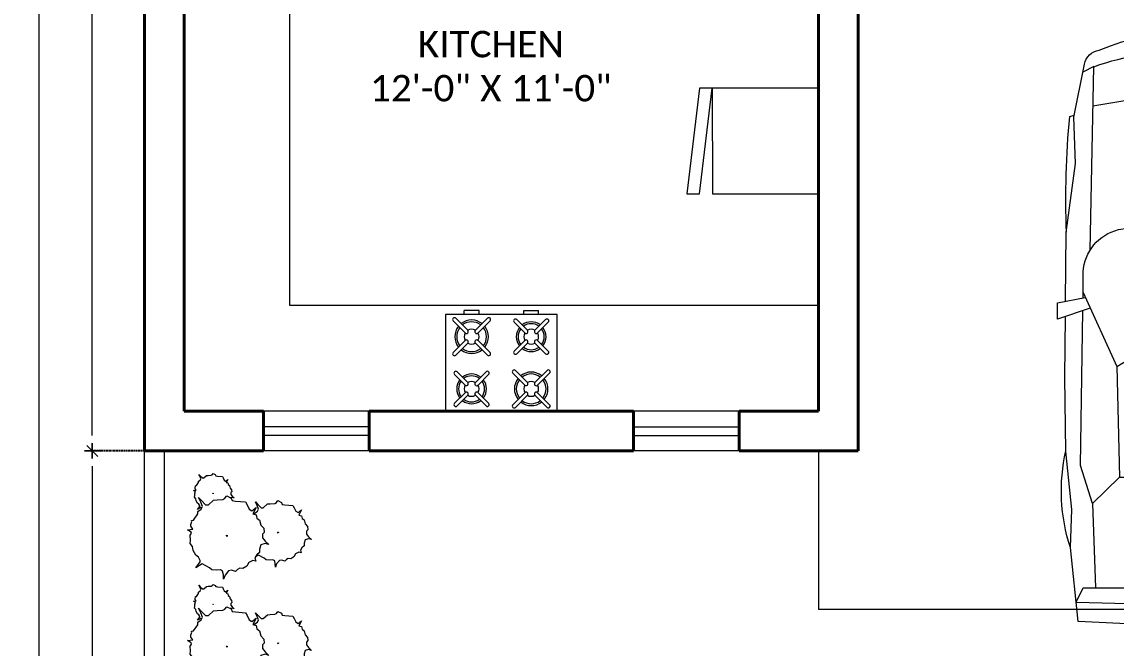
# Model space of a CAD drawing. Extents: x -454308 to 890911, y -14103 to 1343694.
# Drawn here: x 205340.2 to 205588.7, y 660095.4 to 660237.6 of the extents above; entities that cross this region are included whole.
import ezdxf
from ezdxf.lldxf.tags import DXFTag

# ---------------------------------------------------------------- set-up
doc = ezdxf.new("R2010")
doc.units = 0
doc.header["$MEASUREMENT"] = 0
doc.header["$PDMODE"] = 32
doc.linetypes.add('0', pattern=[0])
doc.linetypes.add('DOT2', pattern=[3.175, 0, -3.175])
for name, color, linetype, lineweight in [('AR- Dim', 159, 'Continuous', 9), ('AR-Furn', 30, 'Continuous', 9), ('AR-GLASS', 4, 'Continuous', 13), ('AR-Plants', 72, '0', 9), ('AR-Projection', 210, 'DASHED2', 15), ('AR-TEXT', 163, 'Continuous', 9), ('AR-WALL', 1, 'Continuous', 40), ('AR-Wall 2', 13, 'Continuous', 15), ('AR-WINDOW', 5, 'Continuous', 13)]:
    doc.layers.add(name, color=color, linetype=linetype, lineweight=lineweight)
doc.styles.add('AA_06.0', font='CANDARA.TTF', dxfattribs={"height": 6})
tags = doc.linetypes.add('DASHED2', pattern=[0.375, 0.25, -0.125]).pattern_tags.tags
tags[6:7] = [DXFTag(74, 4), DXFTag(75, 0), DXFTag(340, '0'), DXFTag(46, 1.0), DXFTag(50, 0.0), DXFTag(44, 0.0), DXFTag(45, 0.0)]
tags[4:5] = [DXFTag(74, 4), DXFTag(75, 0), DXFTag(340, '0'), DXFTag(46, 1.0), DXFTag(50, 0.0), DXFTag(44, 0.0), DXFTag(45, 0.0)]
doc.dimstyles.new('AA_06.0', dxfattribs={"dimtxt": 6, "dimasz": 3.5, "dimexe": 0.18, "dimexo": 0.0625, "dimgap": 0.09, "dimtad": 0, "dimzin": 1, "dimdsep": 46, "dimlunit": 4, "dimtxsty": 'AA_06.0', "dimblk": 'DIM ARROW', "dimcen": 0.09, "dimclrd": 4, "dimclre": 256, "dimadec": 0, "dimazin": 0, "dimtfac": 1, "dimtofl": 0, "dimtmove": 0, "dimatfit": 3, "dimfxl": 1, "dimtolj": 1, "dimtzin": 0, "dimlwd": -1, "dimarcsym": 0})

# ---------------------------------------------------------------- blocks, each defined once
blk = doc.blocks.new('CAR1')
for p, q in [((6727.01, -5189.53), (6711.3, -5191.67)), ((6742.58, -5189.4), (6727.01, -5189.53)), ((6742.93, -5187.61), (6741.72, -5193.88)), ((6746.66, -5187.61), (6742.93, -5187.61)), ((6744.14, -5194.99), (6746.66, -5187.61)), ((6759.84, -5189.26), (6746.06, -5189.38)), ((6776.74, -5189.49), (6759.84, -5189.26)), ((6789.89, -5190.85), (6776.74, -5189.49)), ((6700.84, -5191.28), (6688.79, -5193.68)), ((6700.65, -5190.38), (6700.35, -5191.37)), ((6711.3, -5191.67), (6700.84, -5191.28)), ((6798.52, -5190.52), (6789.89, -5190.85)), ((6815.28, -5192.28), (6798.52, -5190.52)), ((6810.91, -5191.82), (6807.66, -5193.38)), ((6810.91, -5191.82), (6811.57, -5218.09)), ((6816.56, -5218.09), (6815.28, -5192.28)), ((6689.35, -5195.82), (6690.6, -5193.32)), ((6730.97, -5195.02), (6689.35, -5195.82)), ((6741.82, -5193.37), (6735.92, -5193.43)), ((6740.62, -5193.38), (6757.41, -5201.05)), ((6779.89, -5192.78), (6744.71, -5193.34)), ((6788.54, -5195.5), (6779.89, -5192.78)), ((6807.66, -5193.38), (6807.66, -5218.09)), ((6698.22, -5195.65), (6696.61, -5205.62)), ((6788.54, -5195.5), (6782.51, -5201.65)), ((6788.54, -5195.5), (6807.66, -5196.21)), ((6757.41, -5201.05), (6782.51, -5201.65)), ((6782.51, -5234.51), (6782.5, -5201.66)), ((6696.61, -5205.62), (6686.72, -5205.63)), ((6686.12, -5209.34), (6720.26, -5211.27)), ((6720.26, -5211.27), (6720.18, -5224.18)), ((6689.61, -5216.64), (6686.97, -5218.05)), ((6689.28, -5218.05), (6689.61, -5216.64)), ((6689.61, -5219.46), (6686.97, -5218.05)), ((6689.28, -5218.05), (6689.61, -5219.46)), ((6807.66, -5242.79), (6807.66, -5218.09)), ((6810.91, -5244.34), (6811.57, -5218.09)), ((6816.56, -5218.09), (6815.28, -5243.88)), ((6720.26, -5224.9), (6720.18, -5223.33)), ((6686.12, -5226.82), (6720.26, -5224.9)), ((6696.61, -5230.54), (6686.72, -5230.53)), ((6698.22, -5240.52), (6696.61, -5230.54)), ((6757.41, -5235.11), (6782.51, -5234.51)), ((6788.54, -5240.66), (6782.51, -5234.51)), ((6740.62, -5242.78), (6757.41, -5235.11)), ((6730.97, -5241.14), (6689.35, -5240.35)), ((6689.35, -5240.35), (6690.6, -5242.84)), ((6744.14, -5241.17), (6746.66, -5248.56)), ((6788.54, -5240.66), (6779.89, -5243.39)), ((6788.54, -5240.66), (6807.66, -5239.95)), ((6700.84, -5244.89), (6688.79, -5242.48)), ((6711.3, -5244.5), (6700.84, -5244.89)), ((6727.01, -5246.63), (6711.3, -5244.5)), ((6741.82, -5242.79), (6735.92, -5242.73)), ((6742.93, -5248.55), (6741.72, -5242.28)), ((6779.89, -5243.39), (6744.71, -5242.83)), ((6815.28, -5243.88), (6798.52, -5245.64)), ((6810.91, -5244.34), (6807.66, -5242.79)), ((6700.65, -5245.79), (6700.35, -5244.79)), ((6742.58, -5246.76), (6727.01, -5246.63)), ((6759.84, -5246.9), (6746.06, -5246.79)), ((6776.74, -5246.67), (6759.84, -5246.9)), ((6789.89, -5245.31), (6776.74, -5246.67)), ((6798.52, -5245.64), (6789.89, -5245.31)), ((6746.66, -5248.56), (6742.93, -5248.55))]:
    blk.add_line(p, q)
at = {"extrusion": (0, 0, -1)}
for centre, major_axis, ratio, start_param, end_param in [((6719.6, -5411.96), (0.73, 222.47), 0.959941, -0.092259, 0.030952), ((6783.9, -5253), (3.73, 64.5), 0.823559, -0.228961, 0.208013), ((6689.59, -5197.67), (-2.87, -2.87), 1, 0.944367, 2.158842), ((6736.56, -5203.94), (-7.44, -7.44), 1, 1.028488, 2.294939), ((6762.75, -5218.08), (-81.39, 0), 0.814325, -0.323333, 0.323333), ((6783.68, -5218.08), (-98.13, 0), 0.822615, -0.27946, 0.27946), ((6877.4, -5218.08), (-152.58, 0), 0.776446, -0.141238, 0.141238), ((6800.62, -5218.08), (48.43, 0), 0.778782, 2.676906, 3.606279), ((6736.56, -5232.23), (-7.44, 7.44), 1, 3.988246, 5.254697), ((6689.59, -5238.5), (2.87, 2.87), 1, 2.553547, 3.768022), ((6719.6, -5024.21), (-0.73, 222.47), 0.959941, 3.110641, 3.233852), ((6783.9, -5183.16), (-4.86, 64.43), 0.791724, 2.947348, 3.380938)]:
    blk.add_ellipse(centre, major_axis=major_axis, ratio=ratio, start_param=start_param, end_param=end_param, dxfattribs=at)
blk = doc.blocks.new('RANGE')
for p, q in [((-22, 12.69), (-22, -12.69)), ((0, 12.69), (-22, 12.69)), ((0, -12.69), (0, 12.69)), ((-18.38, 7.63), (-20.8, 10.05)), ((-17.78, 8.23), (-20.2, 10.65)), ((-16.06, 8.23), (-13.64, 10.65)), ((-15.47, 7.63), (-13.05, 10.05)), ((-6.53, 7.63), (-9.27, 10.36)), ((-5.94, 8.23), (-8.67, 10.96)), ((-4.22, 8.23), (-1.49, 10.96)), ((-3.62, 7.63), (-0.89, 10.36)), ((-22, 8.46), (-22.85, 8.46)), ((-22.85, 5.08), (-22.85, 8.46)), ((-22, 5.08), (-22.85, 5.08)), ((-18.38, 5.91), (-20.8, 3.49)), ((-17.78, 5.31), (-20.2, 2.89)), ((-16.06, 5.31), (-13.64, 2.89)), ((-15.47, 5.91), (-13.05, 3.49)), ((-6.53, 5.91), (-9.27, 3.18)), ((-5.94, 5.31), (-8.67, 2.58)), ((-4.22, 5.31), (-1.49, 2.58)), ((-3.62, 5.91), (-0.89, 3.18)), ((-18.38, -5.91), (-21.11, -3.18)), ((-17.78, -5.31), (-20.51, -2.58)), ((-16.06, -5.31), (-13.33, -2.58)), ((-15.47, -5.91), (-12.73, -3.18)), ((-6.53, -5.91), (-8.95, -3.49)), ((-5.94, -5.31), (-8.36, -2.89)), ((-4.22, -5.31), (-1.8, -2.89)), ((-3.62, -5.91), (-1.2, -3.49)), ((-22.85, -5.08), (-22.85, -8.46)), ((-22, -5.08), (-22.85, -5.08)), ((-22, -8.46), (-22.85, -8.46)), ((-18.38, -7.63), (-21.11, -10.36)), ((-17.78, -8.23), (-20.51, -10.96)), ((-16.06, -8.23), (-13.33, -10.96)), ((-15.47, -7.63), (-12.73, -10.36)), ((-6.53, -7.63), (-8.95, -10.05)), ((-5.94, -8.23), (-8.36, -10.65)), ((-4.22, -8.23), (-1.8, -10.65)), ((-3.62, -7.63), (-1.2, -10.05)), ((-22, -12.69), (0, -12.69))]:
    blk.add_line(p, q)
for centre, radius, start, end in [((-20.5, 10.35), 0.423, 45, 225), ((-16.92, 6.77), 3.38, 52.1808, 127.8192), ((-13.35, 10.35), 0.423, 315, 135), ((-8.97, 10.66), 0.423, 45, 225), ((-5.08, 6.77), 3.81, 51.3794, 128.6206), ((-5.08, 6.77), 3.38, 52.1808, 127.8192), ((-1.19, 10.66), 0.423, 315, 135), ((-16.92, 6.77), 3.38, 142.1808, 217.8192), ((-16.92, 6.77), 2.96, 143.2132, 216.7868), ((-16.92, 6.77), 2.96, 53.2132, 126.7868), ((-16.92, 6.77), 1.69, 149.4917, 210.5083), ((-18.08, 7.93), 0.423, 225, 45), ((-16.92, 6.77), 1.69, 59.4917, 120.5083), ((-15.77, 7.93), 0.423, 135, 315), ((-16.92, 6.77), 1.69, 329.4917, 30.5083), ((-16.92, 6.77), 2.96, 323.2132, 36.7868), ((-16.92, 6.77), 3.38, 322.1808, 37.8192), ((-5.08, 6.77), 3.81, 141.3794, 218.6206), ((-5.08, 6.77), 3.38, 142.1808, 217.8192), ((-5.08, 6.77), 1.69, 149.4917, 210.5083), ((-6.23, 7.93), 0.423, 225, 45), ((-5.08, 6.77), 1.69, 59.4917, 120.5083), ((-3.92, 7.93), 0.423, 135, 315), ((-5.08, 6.77), 1.69, 329.4917, 30.5083), ((-5.08, 6.77), 3.38, 322.1808, 37.8192), ((-5.08, 6.77), 3.81, 321.3794, 38.6206), ((-18.08, 5.61), 0.423, 315, 135), ((-16.92, 6.77), 1.69, 239.4917, 300.5083), ((-15.77, 5.61), 0.423, 45, 225), ((-6.23, 5.61), 0.423, 315, 135), ((-5.08, 6.77), 1.69, 239.4917, 300.5083), ((-3.92, 5.61), 0.423, 45, 225), ((-20.5, 3.19), 0.423, 135, 315), ((-16.92, 6.77), 3.38, 232.1808, 307.8192), ((-16.92, 6.77), 2.96, 233.2132, 306.7868), ((-13.35, 3.19), 0.423, 225, 45), ((-8.97, 2.88), 0.423, 135, 315), ((-5.08, 6.77), 3.81, 231.3794, 308.6206), ((-5.08, 6.77), 3.38, 232.1808, 307.8192), ((-1.19, 2.88), 0.423, 225, 45), ((-20.81, -2.88), 0.423, 45, 225), ((-13.03, -2.88), 0.423, 315, 135), ((-16.92, -6.77), 3.81, 141.3794, 218.6206), ((-16.92, -6.77), 3.38, 142.1808, 217.8192), ((-16.92, -6.77), 3.81, 51.3794, 128.6206), ((-16.92, -6.77), 3.38, 52.1808, 127.8192), ((-16.92, -6.77), 3.38, 322.1808, 37.8192), ((-16.92, -6.77), 3.81, 321.3794, 38.6206), ((-8.65, -3.19), 0.423, 45, 225), ((-5.08, -6.77), 3.38, 142.1808, 217.8192), ((-5.08, -6.77), 3.38, 52.1808, 127.8192), ((-5.08, -6.77), 2.96, 53.2132, 126.7868), ((-5.08, -6.77), 3.38, 322.1808, 37.8192), ((-1.5, -3.19), 0.423, 315, 135), ((-16.92, -6.77), 1.69, 149.4917, 210.5083), ((-18.08, -5.61), 0.423, 225, 45), ((-16.92, -6.77), 1.69, 59.4917, 120.5083), ((-15.77, -5.61), 0.423, 135, 315), ((-16.92, -6.77), 1.69, 329.4917, 30.5083), ((-5.08, -6.77), 2.96, 143.2132, 216.7868), ((-5.08, -6.77), 1.69, 149.4917, 210.5083), ((-6.23, -5.61), 0.423, 225, 45), ((-5.08, -6.77), 1.69, 59.4917, 120.5083), ((-3.92, -5.61), 0.423, 135, 315), ((-5.08, -6.77), 1.69, 329.4917, 30.5083), ((-5.08, -6.77), 2.96, 323.2132, 36.7868), ((-16.92, -6.77), 3.81, 231.3794, 308.6206), ((-16.92, -6.77), 3.38, 232.1808, 307.8192), ((-18.08, -7.93), 0.423, 315, 135), ((-16.92, -6.77), 1.69, 239.4917, 300.5083), ((-15.77, -7.93), 0.423, 45, 225), ((-5.08, -6.77), 3.38, 232.1808, 307.8192), ((-5.08, -6.77), 2.96, 233.2132, 306.7868), ((-6.23, -7.93), 0.423, 315, 135), ((-5.08, -6.77), 1.69, 239.4917, 300.5083), ((-3.92, -7.93), 0.423, 45, 225), ((-20.81, -10.66), 0.423, 135, 315), ((-13.03, -10.66), 0.423, 225, 45), ((-8.65, -10.35), 0.423, 135, 315), ((-1.5, -10.35), 0.423, 225, 45)]:
    blk.add_arc(centre, radius, start, end)
blk = doc.blocks.new('FREEZE')
for p, q in [((3499.69, 2385.07), (3475.69, 2385.07)), ((3475.69, 2385.07), (3475.69, 2358.07)), ((3499.69, 2360.97), (3499.69, 2385.07)), ((3475.69, 2360.97), (3499.69, 2360.97))]:
    blk.add_line(p, q)
blk.add_lwpolyline([(3499.69, 2358.07), (3475.69, 2360.97), (3475.69, 2358.07), (3499.64, 2355.2)], close=True)
blk = doc.blocks.new('flower 1')
for points in [[(6592.86, -5011.22), (6592.49, -5011.21), (6592.06, -5010.63), (6591.58, -5010.42), (6590.77, -5010.72), (6589.95, -5011.11), (6590.52, -5010.59), (6591.25, -5009.81), (6591.27, -5009.31), (6590.41, -5008.38), (6590.35, -5007.73), (6590.28, -5006.68), (6590.09, -5006.32), (6589.66, -5005.98), (6590.05, -5005.17), (6590.5, -5005.01), (6590.61, -5004.41), (6590.74, -5002.59), (6591.27, -5002.27), (6592.04, -5001.94), (6592.37, -5001.42), (6591.76, -5000.62), (6592.92, -5001.24), (6593.1, -5000.65), (6593.69, -5000.5), (6594.03, -5000.05), (6594.94, -4999.8), (6595.54, -4999.25), (6596.28, -4999.18), (6596.6, -4999.48), (6597.25, -4999.51), (6597.86, -4999.02), (6598.5, -4998.34), (6598.3, -4999.03), (6598.53, -4999.83), (6599.31, -5000.03), (6599.92, -5000.02), (6600.34, -5000.54), (6600.91, -5000.89), (6601.53, -5000.71), (6601.38, -5001.27), (6601.76, -5001.99), (6602.4, -5002.35), (6602.85, -5003.07), (6602.77, -5003.63), (6603, -5004.03), (6603.4, -5004.4), (6603.17, -5005.13), (6603.25, -5005.67), (6604.03, -5006.29), (6604.75, -5006.56), (6603.97, -5006.59), (6603.31, -5006.73), (6603.1, -5007.12), (6603.15, -5007.86), (6603.07, -5008.67), (6602.7, -5009.14), (6602.01, -5010.43), (6602.43, -5011.13)], [(6591.33, -5023.32), (6591.23, -5023.51), (6591.66, -5024.24), (6590.99, -5023.76), (6590.82, -5023.74), (6590.46, -5023.92), (6590.21, -5024.24), (6589.68, -5024.55), (6589.25, -5024.61), (6588.89, -5024.9), (6588.51, -5024.84), (6587.97, -5024.88), (6587.75, -5024.71), (6587.61, -5024.76), (6587.35, -5025.18), (6587.28, -5024.56), (6586.95, -5024.8), (6586.74, -5024.78), (6586.4, -5024.69), (6586.28, -5024.72), (6586.25, -5024.51), (6585.55, -5024), (6585.27, -5023.99), (6585, -5023.63), (6584.71, -5023.5), (6584.2, -5023.68), (6583.69, -5023.93), (6584.04, -5023.61), (6584.5, -5023.12), (6584.51, -5022.8), (6583.98, -5022.22), (6583.93, -5021.82), (6583.9, -5021.16), (6583.78, -5020.94), (6583.51, -5020.72), (6583.75, -5020.22), (6584.03, -5020.12), (6584.1, -5019.74), (6584.18, -5018.61), (6584.51, -5018.41), (6584.99, -5018.2), (6585.2, -5017.88), (6584.82, -5017.38), (6585.54, -5017.76), (6585.65, -5017.39), (6586.02, -5017.3), (6586.24, -5017.02), (6586.81, -5016.86), (6587.18, -5016.52), (6587.64, -5016.47), (6587.84, -5016.66), (6588.25, -5016.68), (6588.63, -5016.37), (6589.03, -5015.95), (6588.91, -5016.38), (6589.01, -5016.76)]]:
    blk.add_lwpolyline(points)
for points in [[(6596.81, -5005.89), (6597.02, -5005.91), (6596.84, -5006.1)], [(6591.22, -5010.91), (6592.66, -5011.68), (6592.88, -5010.94), (6593.62, -5010.75), (6594.05, -5010.2), (6595.19, -5009.88), (6595.94, -5009.19), (6596.86, -5009.11), (6597.26, -5009.48), (6598.07, -5009.51), (6598.83, -5008.91), (6599.64, -5008.05), (6599.39, -5008.92), (6599.67, -5009.91), (6600.65, -5010.17), (6601.41, -5010.16), (6601.94, -5010.8), (6602.65, -5011.25), (6603.42, -5011.02), (6603.23, -5011.72), (6603.71, -5012.61), (6604.51, -5013.07), (6605.07, -5013.96), (6604.97, -5014.67), (6605.26, -5015.17), (6605.76, -5015.63), (6605.47, -5016.54), (6605.58, -5017.22), (6606.55, -5017.99), (6607.45, -5018.33), (6606.48, -5018.36), (6605.65, -5018.54), (6605.39, -5019.03), (6605.45, -5019.96), (6605.35, -5020.97), (6604.89, -5021.56), (6604.03, -5023.17), (6604.9, -5024.65), (6603.55, -5023.68), (6603.21, -5023.65), (6602.5, -5024), (6602, -5024.63), (6600.94, -5025.26), (6600.07, -5025.39), (6599.35, -5025.95), (6598.61, -5025.84), (6597.51, -5025.91), (6597.07, -5025.58), (6596.79, -5025.68), (6596.28, -5026.52), (6596.13, -5025.28), (6595.48, -5025.77), (6595.05, -5025.73), (6594.38, -5025.54), (6594.14, -5025.6), (6594.07, -5025.17), (6592.68, -5024.16), (6592.12, -5024.15), (6591.58, -5023.42), (6590.99, -5023.15), (6589.98, -5023.53), (6588.95, -5024.02), (6589.66, -5023.37), (6590.57, -5022.4), (6590.6, -5021.77), (6589.53, -5020.61), (6589.44, -5019.8), (6589.37, -5018.48), (6589.13, -5018.03), (6588.59, -5017.6), (6589.07, -5016.59), (6589.64, -5016.39), (6589.78, -5015.64), (6589.94, -5013.37), (6590.6, -5012.97), (6591.56, -5012.55), (6591.97, -5011.91)], [(6597.52, -5017.5), (6597.78, -5017.52), (6597.56, -5017.76)], [(6587.97, -5020.67), (6588.1, -5020.68), (6587.99, -5020.8)]]:
    blk.add_lwpolyline(points, close=True)
blk = doc.blocks.new('DIM ARROW')
at = {"color": 3, "ltscale": 0.1}
for p, q in [((-0.5, 0), (0.5, 0)), ((-0.354, -0.354), (0.354, 0.354)), ((0, 0.5), (0, -0.5))]:
    blk.add_line(p, q, dxfattribs=at)
blk = doc.blocks.new('*D528')
at = {"layer": 'AR- Dim', "linetype": 'DOT2', "lineweight": -2, "ltscale": 0.00125}
for p, q in [((205368.03, 660140.19), (205356.01, 660140.19)), ((205368.03, 660020.19), (205356.01, 660020.19))]:
    blk.add_line(p, q, dxfattribs=at)
at = {"layer": 'AR- Dim', "color": 4, "ltscale": 0.00125}
for p, q in [((205356.19, 660136.69), (205356.19, 660091.13)), ((205356.19, 660023.69), (205356.19, 660069.25))]:
    blk.add_line(p, q, dxfattribs=at)
at = {"layer": 'DEFPOINTS', "color": 0, "lineweight": 30, "ltscale": 0.00125}
for p in [(205356.19, 660140.19), (205368.09, 660140.19), (205368.09, 660020.19)]:
    blk.add_point(p, dxfattribs=at)
at = {"layer": 'AR- Dim', "color": 4, "ltscale": 0.00125, "xscale": 3.5, "yscale": 3.5, "zscale": 3.5}
for p, rotation in [((205356.19, 660140.19), 90), ((205356.19, 660020.19), 270)]:
    blk.add_blockref('DIM ARROW', p, dxfattribs=dict(at, rotation=rotation))
at = {"layer": 'AR- Dim', "color": 0, "ltscale": 0.00125, "insert": (205356.19, 660080.19), "char_height": 6, "attachment_point": 5, "rotation": 90, "style": 'AA_06.0'}
blk.add_mtext('\\A1;10\'-0"', dxfattribs=at)
blk = doc.blocks.new('*D529')
at = {"layer": 'AR- Dim', "linetype": 'DOT2', "lineweight": -2, "ltscale": 0.00125}
for p, q in [((205368.03, 660837.69), (205356.01, 660837.69)), ((205368.03, 660140.19), (205356.01, 660140.19))]:
    blk.add_line(p, q, dxfattribs=at)
at = {"layer": 'AR- Dim', "color": 4, "ltscale": 0.00125}
for p, q in [((205356.19, 660834.19), (205356.19, 660501.49)), ((205356.19, 660143.69), (205356.19, 660476.39))]:
    blk.add_line(p, q, dxfattribs=at)
at = {"layer": 'DEFPOINTS', "color": 0, "lineweight": 30, "ltscale": 0.00125}
for p in [(205356.19, 660837.69), (205368.09, 660837.69), (205368.09, 660140.19)]:
    blk.add_point(p, dxfattribs=at)
at = {"layer": 'AR- Dim', "color": 4, "ltscale": 0.00125, "xscale": 3.5, "yscale": 3.5, "zscale": 3.5}
for p, rotation in [((205356.19, 660837.69), 90), ((205356.19, 660140.19), 270)]:
    blk.add_blockref('DIM ARROW', p, dxfattribs=dict(at, rotation=rotation))
at = {"layer": 'AR- Dim', "color": 0, "ltscale": 0.00125, "insert": (205356.19, 660488.94), "char_height": 6, "attachment_point": 5, "rotation": 90, "style": 'AA_06.0'}
blk.add_mtext('\\A1;58\'-1{\\H1.000000x;\\S1/2;}"', dxfattribs=at)
blk = doc.blocks.new('*D531')
at = {"layer": 'AR- Dim', "linetype": 'DOT2', "lineweight": -2, "ltscale": 0.00125}
for p, q in [((205356.13, 660920.19), (205343.98, 660920.19)), ((205356.13, 660020.19), (205343.98, 660020.19))]:
    blk.add_line(p, q, dxfattribs=at)
at = {"layer": 'AR- Dim', "color": 4, "ltscale": 0.00125}
for p, q in [((205344.16, 660916.69), (205344.16, 660481.43)), ((205344.16, 660023.69), (205344.16, 660458.94))]:
    blk.add_line(p, q, dxfattribs=at)
at = {"layer": 'DEFPOINTS', "color": 0, "lineweight": 30, "ltscale": 0.00125}
for p in [(205356.19, 660920.19), (205344.16, 660020.19), (205356.19, 660020.19)]:
    blk.add_point(p, dxfattribs=at)
at = {"layer": 'AR- Dim', "color": 4, "ltscale": 0.00125, "xscale": 3.5, "yscale": 3.5, "zscale": 3.5}
for p, rotation in [((205344.16, 660920.19), 90), ((205344.16, 660020.19), 270)]:
    blk.add_blockref('DIM ARROW', p, dxfattribs=dict(at, rotation=rotation))
at = {"layer": 'AR- Dim', "color": 0, "ltscale": 0.00125, "insert": (205344.16, 660470.19), "char_height": 6, "attachment_point": 5, "rotation": 90, "style": 'AA_06.0'}
blk.add_mtext('\\A1;75\'-0"', dxfattribs=at)

msp = doc.modelspace()

# ---------------------------------------------------------------- linework, layer by layer
at = {"layer": 'AR-Furn'}
for p, q in [((205401.09, 660173.187), (205401.09, 660282.854)), ((205521.09, 660173.187), (205401.09, 660173.187))]:
    msp.add_line(p, q, dxfattribs=at)
at = {"layer": 'AR-GLASS', "ltscale": 0.1}
for p, q in [((205419.09, 660145.687), (205395.09, 660145.687)), ((205419.09, 660143.687), (205395.09, 660143.687)), ((205479.09, 660145.687), (205503.09, 660145.687)), ((205479.09, 660143.687), (205503.09, 660143.687))]:
    msp.add_line(p, q, dxfattribs=at)
at = {"layer": 'AR-Projection', "ltscale": 0.05}
for p in [(205521.09, 660140.187), (205719.09, 660104.187)]:
    msp.add_line(p, (205521.09, 660104.187), dxfattribs=at)
at = {"layer": 'AR-WALL', "ltscale": 3}
for p, q in [((205368.09, 660140.187), (205368.09, 660837.687)), ((205521.09, 660149.187), (205521.09, 660290.187)), ((205530.09, 660140.187), (205530.09, 660290.187)), ((205377.09, 660149.187), (205377.09, 660281.187)), ((205395.09, 660149.187), (205377.09, 660149.187)), ((205395.09, 660140.187), (205395.09, 660149.187)), ((205479.09, 660149.187), (205419.09, 660149.187)), ((205419.09, 660149.187), (205419.09, 660140.187)), ((205479.09, 660149.187), (205479.09, 660140.187)), ((205479.09, 660149.187), (205479.09, 660140.187)), ((205521.09, 660149.187), (205503.09, 660149.187)), ((205503.09, 660140.187), (205503.09, 660149.187)), ((205395.09, 660140.187), (205368.09, 660140.187)), ((205479.09, 660140.187), (205419.09, 660140.187)), ((205530.09, 660140.187), (205503.09, 660140.187))]:
    msp.add_line(p, q, dxfattribs=at)
at = {"layer": 'AR-Wall 2', "ltscale": 0.1}
for p, q in [((205368.09, 660020.187), (205368.09, 660140.187)), ((205372.59, 660024.687), (205372.59, 660140.187))]:
    msp.add_line(p, q, dxfattribs=at)
at = {"layer": 'AR-WINDOW', "ltscale": 0.1}
for p, q in [((205419.09, 660149.187), (205395.09, 660149.187)), ((205503.315, 660149.187), (205479.09, 660149.187)), ((205419.09, 660140.187), (205395.09, 660140.187)), ((205503.09, 660140.187), (205479.09, 660140.187))]:
    msp.add_line(p, q, dxfattribs=at)

# ---------------------------------------------------------------- block references
at = {"layer": 'AR-Furn'}
for name, p, rotation in [('CAR1', (210823.937, 666916.76), 270), ('FREEZE', (203134.509, 663697.187), 270.0247508987704)]:
    msp.add_blockref(name, p, dxfattribs=dict(at, rotation=rotation))
at = {"layer": 'AR-Furn', "extrusion": (0, 0, -1), "xscale": -1, "rotation": 90}
msp.add_blockref('RANGE', (-205449.09, 660149.187), dxfattribs=at)
at = {"layer": 'AR-Plants', "rotation": 270}
for p in [(210404.344, 666718.553), (210404.344, 666693.405)]:
    msp.add_blockref('flower 1', p, dxfattribs=at)

# ---------------------------------------------------------------- texts
at = {"layer": 'AR-TEXT', "insert": (205446.697, 660235.53), "char_height": 6, "width": 97.77399, "attachment_point": 2, "style": 'AA_06.0'}
msp.add_mtext('\\A1;KITCHEN\\P12\'-0" X 11\'-0"', dxfattribs=at)

# ---------------------------------------------------------------- dimensions: what is measured, and where the dimension line sits
at = {"layer": 'AR- Dim', "ltscale": 0.00125}
for base, p1, p2, picture, middle in [((205344.155, 660020.187), (205356.19, 660920.187), (205356.19, 660020.187), '*D531', (205344.155, 660470.187)), ((205356.19, 660837.687), (205368.09, 660140.187), (205368.09, 660837.687), '*D529', (205356.19, 660488.937)), ((205356.19, 660140.187), (205368.09, 660020.187), (205368.09, 660140.187), '*D528', (205356.19, 660080.187))]:
    dim = msp.add_linear_dim(base=base, p1=p1, p2=p2, angle=90, dimstyle='AA_06.0', dxfattribs=at)
    dim.commit()
    dim.dimension.update_dxf_attribs({"geometry": picture, "text_midpoint": middle})

doc.saveas('drawing.dxf')
